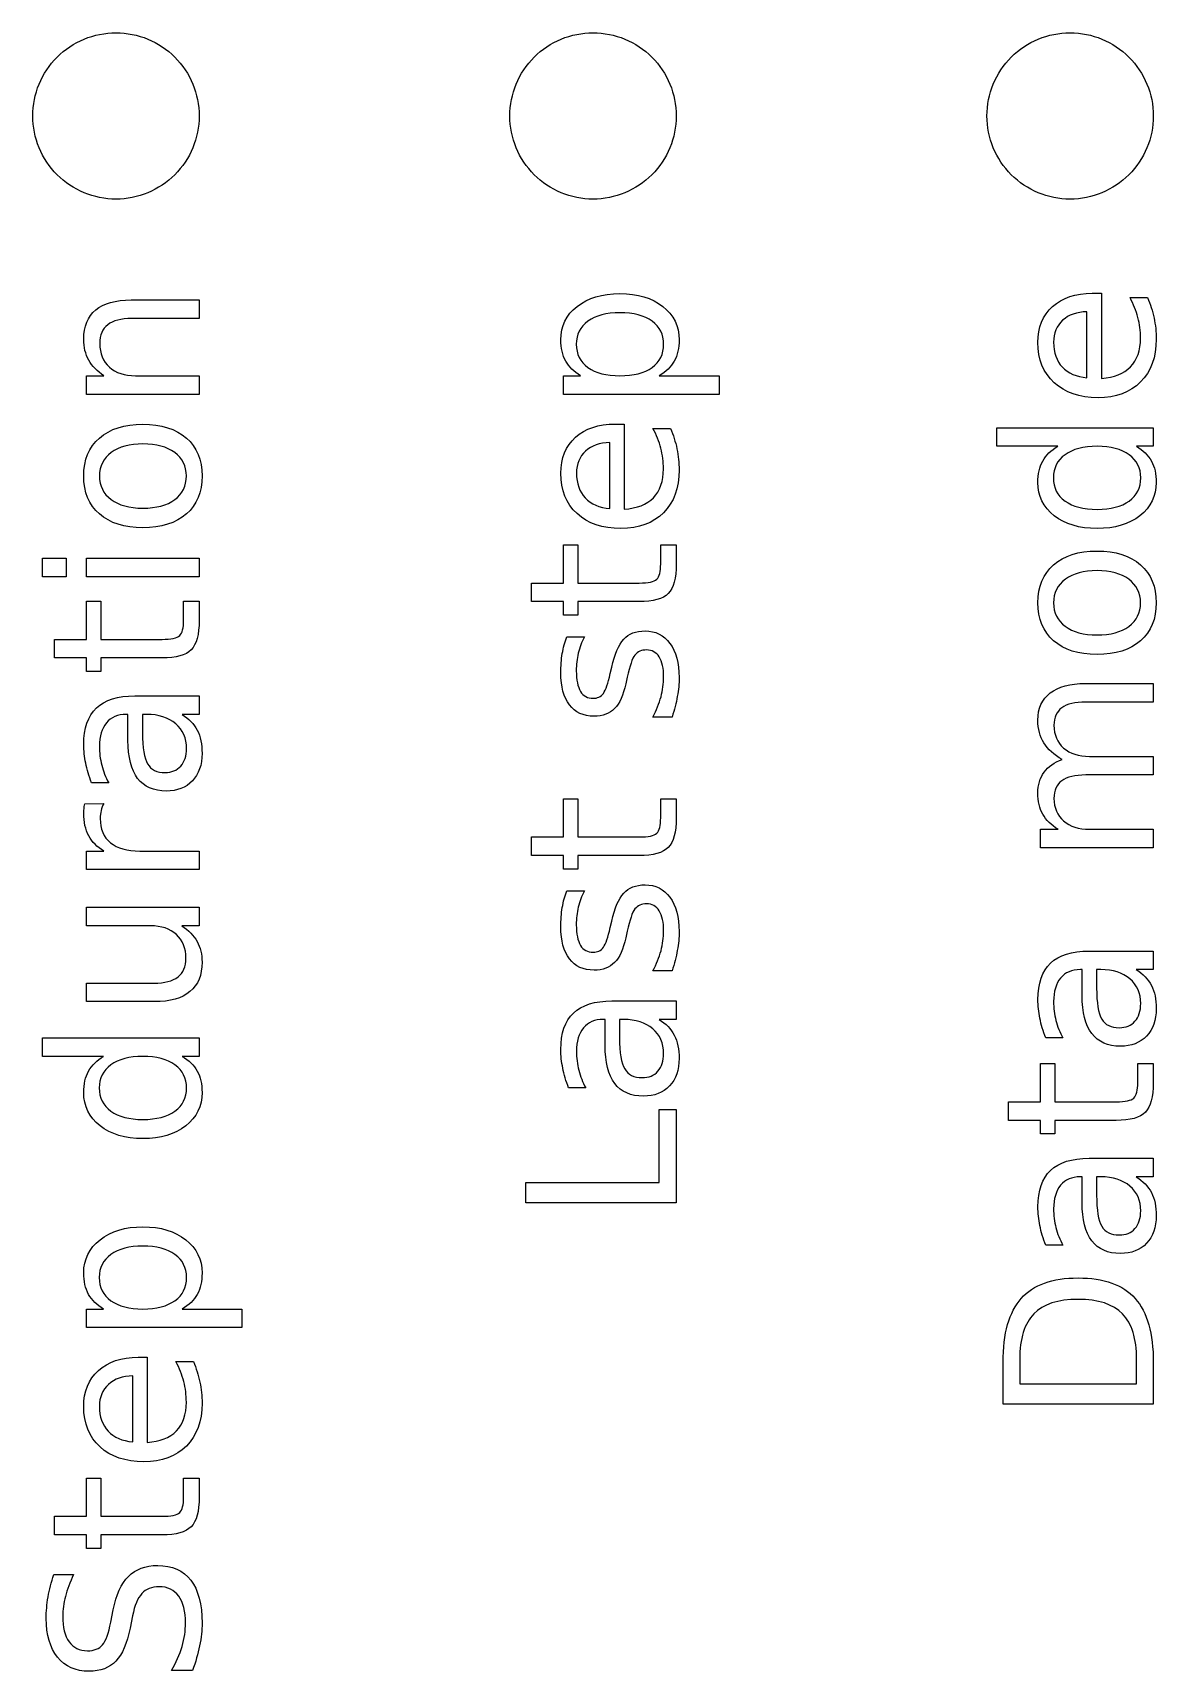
# Model space of a CAD drawing. Extents: x 30 to 245, y 40 to 174.
# Drawn here: x 83.78 to 104.71, y 77.38 to 107.92 of the extents above; entities that cross this region are included whole.
import ezdxf

# ---------------------------------------------------------------- set-up
doc = ezdxf.new("R2010")
doc.units = 0
doc.layers.add('Calque_1', color=7, linetype='CONTINUOUS')

msp = doc.modelspace()

# ---------------------------------------------------------------- linework, layer by layer
at = {"layer": 'Calque_1', "color": 1}
for points in [[(86.880002, 106.36501)], [(95.770001, 106.36501)], [(104.66, 106.36501)]]:
    msp.add_lwpolyline(points, close=True, dxfattribs=at)
at = {"layer": 'Calque_1', "color": 7}
for points in [[(85.612497, 102.935), (86.879997, 102.935), (86.879997, 102.59), (85.623747, 102.59)], [(103.52375, 103.06062), (103.6925, 103.06062), (103.6925, 101.47437)], [(103.52385, 103.06062), (103.52375, 103.06062)], [(104.22693, 102.98), (104.55318, 102.98)], [(103.42438, 101.48562), (103.4225, 102.71562)], [(85.693122, 101.52312), (86.879997, 101.52312), (86.879997, 101.17625), (84.779997, 101.17625), (84.779997, 101.52312), (85.106247, 101.52312)], [(95.454997, 101.52312), (96.568747, 101.52312), (96.568747, 101.17625), (93.669997, 101.17625), (93.669997, 101.52312), (93.988747, 101.52312)], [(94.633747, 100.62312), (94.802497, 100.62312), (94.802497, 99.03687)], [(95.336872, 100.5425), (95.663122, 100.5425)], [(102.87875, 100.20875), (101.7425, 100.20875), (101.7425, 100.55375), (104.66, 100.55375), (104.66, 100.20875), (104.345, 100.20875)], [(94.534372, 99.04812), (94.532497, 100.27812)], [(93.073747, 97.66062), (93.669997, 97.66062), (93.669997, 98.37125), (93.938122, 98.37125), (93.938122, 97.66062), (95.078122, 97.66062)], [(95.481242, 98.01689), (95.481242, 98.37127), (95.769992, 98.37127), (95.769992, 98.01689)], [(95.078117, 97.31377), (93.938117, 97.31377), (93.938117, 97.06064), (93.669992, 97.06064), (93.669992, 97.31377), (93.073742, 97.31377), (93.073747, 97.66062)], [(84.183747, 96.61062), (84.779997, 96.61062), (84.779997, 97.32125), (85.048122, 97.32125), (85.048122, 96.61062), (86.188122, 96.61062)], [(86.591242, 96.96689), (86.591242, 97.32127), (86.879992, 97.32127), (86.879992, 96.96689)], [(86.188117, 96.26377), (85.048117, 96.26377), (85.048117, 96.01064), (84.779992, 96.01064), (84.779992, 96.26377), (84.183742, 96.26377), (84.183747, 96.61062)], [(93.731872, 96.65562), (94.058122, 96.65562)], [(94.541872, 95.97314), (94.568122, 96.09127)], [(94.856872, 95.9038), (94.828752, 95.7838)], [(103.3925, 95.78937), (104.66, 95.78937), (104.66, 95.4425), (103.40375, 95.4425)], [(85.681872, 95.55687), (86.879997, 95.55687), (86.879997, 95.21187), (86.561247, 95.21187)], [(85.554372, 94.72812), (85.554372, 95.21187), (85.520622, 95.21187)], [(85.901242, 95.21187), (85.824362, 95.21187), (85.824372, 94.86875)], [(95.693122, 95.16314), (95.336872, 95.16314)], [(103.47313, 94.43), (104.66, 94.43), (104.66, 94.08312), (103.40375, 94.08312)], [(85.194377, 93.93687), (84.875627, 93.93687)], [(84.748097, 93.5468), (85.102497, 93.54875)], [(93.073747, 92.92812), (93.669997, 92.92812), (93.669997, 93.63875), (93.938122, 93.63875), (93.938122, 92.92812), (95.078122, 92.92812)], [(95.481242, 93.28439), (95.481242, 93.63877), (95.769992, 93.63877), (95.769992, 93.28439)], [(95.078117, 92.58127), (93.938117, 92.58127), (93.938117, 92.32814), (93.669992, 92.32814), (93.669992, 92.58127), (93.073742, 92.58127), (93.073747, 92.92812)], [(103.47313, 93.07062), (104.66, 93.07062), (104.66, 92.72375), (102.56, 92.72375), (102.56, 93.07062), (102.88625, 93.07062)], [(85.773752, 92.66562), (86.880002, 92.66562), (86.880002, 92.31875), (84.780002, 92.31875), (84.780002, 92.66562), (85.106252, 92.66562)], [(93.731872, 91.92312), (94.058122, 91.92312)], [(85.970622, 91.2725), (84.779997, 91.2725), (84.779997, 91.6175), (86.879997, 91.6175), (86.879997, 91.2725), (86.557497, 91.2725)], [(94.541872, 91.24064), (94.568122, 91.35877)], [(94.856872, 91.1713), (94.828752, 91.0513)], [(103.46188, 90.80187), (104.66, 90.80187), (104.66, 90.45687), (104.34125, 90.45687)], [(95.693122, 90.43064), (95.336872, 90.43064)], [(103.33438, 89.97312), (103.33438, 90.45687), (103.30068, 90.45687)], [(103.68123, 90.45687), (103.60433, 90.45687), (103.60438, 90.11375)], [(86.051247, 89.85875), (84.779997, 89.85875), (84.779997, 90.20375), (86.038122, 90.20375)], [(94.571872, 89.87187), (95.769997, 89.87187), (95.769997, 89.52687), (95.451247, 89.52687)], [(94.444372, 89.04312), (94.444372, 89.52687), (94.410622, 89.52687)], [(94.791242, 89.52687), (94.714362, 89.52687), (94.714372, 89.18375)], [(85.098747, 88.83875), (83.962497, 88.83875), (83.962497, 89.18375), (86.879997, 89.18375), (86.879997, 88.83875), (86.564997, 88.83875)], [(102.97441, 89.18187), (102.65566, 89.18187)], [(101.96375, 87.99312), (102.56, 87.99312), (102.56, 88.70375), (102.82813, 88.70375), (102.82813, 87.99312), (103.96813, 87.99312)], [(104.37123, 88.34939), (104.37123, 88.70377), (104.66, 88.70377), (104.66, 88.34939)], [(94.084377, 88.25187), (93.765627, 88.25187)], [(103.96813, 87.64627), (102.82813, 87.64627), (102.82813, 87.39314), (102.56, 87.39314), (102.56, 87.64627), (101.96375, 87.64627), (101.96375, 87.99312)], [(103.46188, 86.93937), (104.66, 86.93937), (104.66, 86.59437), (104.34125, 86.59437)], [(103.33438, 86.11062), (103.33438, 86.59437), (103.30068, 86.59437)], [(103.68123, 86.59437), (103.60433, 86.59437), (103.60438, 86.25125)], [(102.97441, 85.31937), (102.65566, 85.31937)], [(86.564997, 84.13062), (87.678747, 84.13062), (87.678747, 83.78375), (84.779997, 83.78375), (84.779997, 84.13062), (85.098747, 84.13062)], [(85.743747, 83.23062), (85.912497, 83.23062), (85.912497, 81.64437)], [(86.446872, 83.15), (86.773122, 83.15)], [(101.86063, 82.35687), (101.86063, 83.135)], [(104.66, 83.135), (104.66, 82.35687), (101.86063, 82.35687)], [(102.17188, 82.73562), (104.34875, 82.73562), (104.34875, 83.19312)], [(102.17188, 83.19312), (102.17188, 82.73562)], [(85.644372, 81.65562), (85.642497, 82.88562)], [(84.183747, 80.26812), (84.779997, 80.26812), (84.779997, 80.97875), (85.048122, 80.97875), (85.048122, 80.26812), (86.188122, 80.26812)], [(86.591242, 80.62439), (86.591242, 80.97877), (86.879992, 80.97877), (86.879992, 80.62439)], [(86.188117, 79.92127), (85.048117, 79.92127), (85.048117, 79.66814), (84.779992, 79.66814), (84.779992, 79.92127), (84.183742, 79.92127), (84.183747, 80.26812)], [(84.172497, 79.1825), (84.541872, 79.1825)], [(85.231877, 78.29562), (85.278747, 78.52437)], [(85.638752, 78.41375), (85.593752, 78.18312)], [(86.756247, 77.39187), (86.366247, 77.39187)]]:
    msp.add_lwpolyline(points, dxfattribs=at)
for points in [[(85.612497, 102.935)], [(94.721872, 102.69687)], [(95.454992, 101.52312)], [(94.633747, 100.62312)], [(102.87878, 100.20875)], [(84.729372, 99.65562)], [(85.021872, 99.65562)], [(103.61188, 99.03312)], [(83.962497, 97.77687), (83.962497, 98.12187), (84.399372, 98.12187), (84.399372, 97.77687)], [(84.779997, 97.77687), (84.779997, 98.12187), (86.879997, 98.12187), (86.879997, 97.77687)], [(102.50938, 97.29312)], [(102.80188, 97.29312)], [(93.731877, 96.65567)], [(85.681877, 95.55687)], [(102.9631, 94.37187)], [(93.731877, 91.92317)], [(84.729372, 90.72687)], [(103.46191, 90.80187)], [(86.051252, 89.85875)], [(94.571877, 89.87187)], [(85.098752, 88.83875)], [(85.831872, 87.66312)], [(92.970622, 86.10687), (92.970622, 86.48562), (95.451247, 86.48562), (95.451247, 87.84875), (95.769997, 87.84875), (95.769997, 86.10687)], [(103.46191, 86.93937)], [(85.831872, 85.30437)], [(86.564992, 84.13062)], [(85.743747, 83.23062)], [(84.172507, 79.1825)]]:
    msp.add_lwpolyline(points, close=True, dxfattribs=at)
at = {"layer": 'Calque_1', "color": 1}
for points in [[(84.233986, 107.461026), (84.524668, 107.751707), (84.918916, 107.91501), (85.330002, 107.91501)], [(85.330002, 107.91501), (85.741088, 107.91501), (86.135336, 107.751707), (86.426018, 107.461026)], [(93.123985, 107.461026), (93.414667, 107.751707), (93.808915, 107.91501), (94.220001, 107.91501)], [(94.220001, 107.91501), (94.631087, 107.91501), (95.025335, 107.751707), (95.316017, 107.461026)], [(102.013984, 107.461026), (102.304666, 107.751707), (102.698914, 107.91501), (103.11, 107.91501)], [(103.11, 107.91501), (103.521086, 107.91501), (103.915334, 107.751707), (104.206016, 107.461026)], [(83.780002, 106.36501), (83.780002, 106.776096), (83.943305, 107.170344), (84.233986, 107.461026)], [(86.426018, 107.461026), (86.716699, 107.170344), (86.880002, 106.776096), (86.880002, 106.36501)], [(92.670001, 106.36501), (92.670001, 106.776096), (92.833304, 107.170344), (93.123985, 107.461026)], [(95.316017, 107.461026), (95.606698, 107.170344), (95.770001, 106.776096), (95.770001, 106.36501)], [(101.56, 106.36501), (101.56, 106.776096), (101.723303, 107.170344), (102.013984, 107.461026)], [(104.206016, 107.461026), (104.496697, 107.170344), (104.66, 106.776096), (104.66, 106.36501)], [(84.233986, 105.268994), (83.943305, 105.559676), (83.780002, 105.953924), (83.780002, 106.36501)], [(86.880002, 106.36501), (86.880002, 105.953924), (86.716699, 105.559676), (86.426018, 105.268994)], [(93.123985, 105.268994), (92.833304, 105.559676), (92.670001, 105.953924), (92.670001, 106.36501)], [(95.770001, 106.36501), (95.770001, 105.953924), (95.606698, 105.559676), (95.316017, 105.268994)], [(102.013984, 105.268994), (101.723303, 105.559676), (101.56, 105.953924), (101.56, 106.36501)], [(104.66, 106.36501), (104.66, 105.953924), (104.496697, 105.559676), (104.206016, 105.268994)], [(85.330002, 104.81501), (84.918916, 104.81501), (84.524668, 104.978313), (84.233986, 105.268994)], [(86.426018, 105.268994), (86.135336, 104.978313), (85.741088, 104.81501), (85.330002, 104.81501)], [(94.220001, 104.81501), (93.808915, 104.81501), (93.414667, 104.978313), (93.123985, 105.268994)], [(95.316017, 105.268994), (95.025335, 104.978313), (94.631087, 104.81501), (94.220001, 104.81501)], [(103.11, 104.81501), (102.698914, 104.81501), (102.304666, 104.978313), (102.013984, 105.268994)], [(104.206016, 105.268994), (103.915334, 104.978313), (103.521086, 104.81501), (103.11, 104.81501)]]:
    msp.add_open_spline(points, degree=3, dxfattribs=at)
at = {"layer": 'Calque_1', "color": 7}
for points in [[(84.954372, 102.74937), (85.103122, 102.873123), (85.322497, 102.935), (85.612497, 102.935)], [(93.923117, 102.815), (94.125617, 102.975), (94.391867, 103.055), (94.721867, 103.055)], [(94.721867, 103.055), (95.051867, 103.055), (95.318117, 102.975), (95.520617, 102.815)], [(102.78323, 102.81312), (102.964477, 102.97812), (103.21135, 103.06062), (103.52385, 103.06062)], [(104.37318, 102.60875), (104.340713, 102.73375), (104.291963, 102.8575), (104.22693, 102.98)], [(104.55318, 102.98), (104.605647, 102.856247), (104.645647, 102.72937), (104.67318, 102.59937)], [(84.729372, 102.20187), (84.729372, 102.443123), (84.804372, 102.625623), (84.954372, 102.74937)], [(93.619367, 102.19437), (93.619367, 102.44937), (93.720617, 102.656247), (93.923117, 102.815)], [(94.721872, 102.69687), (94.468122, 102.69687), (94.269372, 102.64437), (94.125622, 102.53937)], [(95.319997, 102.53937), (95.174997, 102.64437), (94.975622, 102.69687), (94.721872, 102.69687)], [(95.520617, 102.815), (95.723117, 102.656247), (95.824367, 102.44937), (95.824367, 102.19437)], [(102.50948, 102.14375), (102.50948, 102.42625), (102.60073, 102.649373), (102.78323, 102.81312)], [(103.4225, 102.71562), (103.233753, 102.712953), (103.08313, 102.65983), (102.97063, 102.55625)], [(104.42188, 102.22437), (104.42188, 102.35687), (104.405647, 102.484997), (104.37318, 102.60875)], [(104.67318, 102.59937), (104.700713, 102.46937), (104.71448, 102.337497), (104.71448, 102.20375)], [(85.177497, 102.47375), (85.078747, 102.39625), (85.029372, 102.28), (85.029372, 102.125)], [(85.623747, 102.59), (85.424997, 102.59), (85.276247, 102.55125), (85.177497, 102.47375)], [(94.125622, 102.53937), (93.980622, 102.435623), (93.908122, 102.2925), (93.908122, 102.11)], [(95.535622, 102.11), (95.535622, 102.2925), (95.463747, 102.435623), (95.319997, 102.53937)], [(102.97063, 102.55625), (102.85813, 102.45375), (102.80188, 102.3175), (102.80188, 102.1475)], [(84.823122, 101.81375), (84.760622, 101.92625), (84.729372, 102.055623), (84.729372, 102.20187)], [(85.029372, 102.125), (85.029372, 101.938747), (85.088747, 101.79187), (85.207497, 101.68437)], [(93.711247, 101.79687), (93.649994, 101.908123), (93.619367, 102.040623), (93.619367, 102.19437)], [(93.908122, 102.11), (93.908122, 101.9275), (93.980622, 101.78375), (94.125622, 101.67875)], [(95.319997, 101.67875), (95.463747, 101.78375), (95.535622, 101.9275), (95.535622, 102.11)], [(95.824367, 102.19437), (95.824367, 102.040623), (95.794367, 101.908123), (95.734367, 101.79687)], [(102.81323, 101.39187), (102.61073, 101.578123), (102.50948, 101.82875), (102.50948, 102.14375)], [(102.80188, 102.1475), (102.80188, 101.955), (102.856253, 101.800623), (102.965, 101.68437)], [(104.23625, 101.68812), (104.360003, 101.816873), (104.42188, 101.995623), (104.42188, 102.22437)], [(104.71448, 102.20375), (104.71448, 101.86875), (104.61698, 101.603123), (104.42198, 101.40687)], [(85.106247, 101.52312), (84.979997, 101.60562), (84.885622, 101.702497), (84.823122, 101.81375)], [(85.207497, 101.68437), (85.326247, 101.57687), (85.488122, 101.52312), (85.693122, 101.52312)], [(93.988747, 101.52312), (93.863747, 101.59562), (93.771247, 101.68687), (93.711247, 101.79687)], [(95.734367, 101.79687), (95.67312, 101.68687), (95.579995, 101.59562), (95.454992, 101.52312)], [(102.965, 101.68437), (103.073753, 101.56937), (103.22688, 101.50312), (103.42438, 101.48562)], [(103.6925, 101.47437), (103.93, 101.48937), (104.11125, 101.56062), (104.23625, 101.68812)], [(94.125622, 101.67875), (94.269372, 101.574997), (94.468122, 101.52312), (94.721872, 101.52312)], [(94.721872, 101.52312), (94.975622, 101.52312), (95.174997, 101.574997), (95.319997, 101.67875)], [(103.63073, 101.11437), (103.286977, 101.11437), (103.014477, 101.20687), (102.81323, 101.39187)], [(104.42198, 101.40687), (104.22698, 101.21187), (103.96323, 101.11437), (103.63073, 101.11437)], [(85.021872, 100.3625), (85.216872, 100.533747), (85.486872, 100.61937), (85.831872, 100.61937)], [(85.831872, 100.61937), (86.175622, 100.61937), (86.445622, 100.533747), (86.641872, 100.3625)], [(93.893122, 100.37562), (94.074372, 100.54062), (94.321247, 100.62312), (94.633747, 100.62312)], [(95.483122, 100.17125), (95.450622, 100.29625), (95.401872, 100.42), (95.336872, 100.5425)], [(95.663122, 100.5425), (95.715622, 100.418747), (95.755622, 100.29187), (95.783122, 100.16187)], [(84.729372, 99.65562), (84.729372, 99.95562), (84.826872, 100.191247), (85.021872, 100.3625)], [(85.831872, 100.25375), (85.583122, 100.25375), (85.386247, 100.2), (85.241247, 100.0925)], [(86.424372, 100.0925), (86.279372, 100.2), (86.081872, 100.25375), (85.831872, 100.25375)], [(86.641872, 100.3625), (86.836872, 100.191247), (86.934372, 99.95562), (86.934372, 99.65562)], [(93.619372, 99.70625), (93.619372, 99.98875), (93.710622, 100.211873), (93.893122, 100.37562)], [(94.532497, 100.27812), (94.343747, 100.275453), (94.193122, 100.22233), (94.080622, 100.11875)], [(95.531872, 99.78687), (95.531872, 99.91937), (95.515622, 100.047497), (95.483122, 100.17125)], [(95.783122, 100.16187), (95.810622, 100.03187), (95.824372, 99.899997), (95.824372, 99.76625)], [(102.60128, 99.93312), (102.66128, 100.044373), (102.75378, 100.13625), (102.87878, 100.20875)], [(103.61188, 100.20875), (103.358127, 100.20875), (103.159377, 100.15625), (103.01563, 100.05125)], [(104.21, 100.05125), (104.065, 100.15625), (103.865627, 100.20875), (103.61188, 100.20875)], [(104.345, 100.20875), (104.47, 100.13625), (104.563127, 100.044373), (104.62438, 99.93312)], [(85.241247, 100.0925), (85.094997, 99.985), (85.021872, 99.839373), (85.021872, 99.65562)], [(86.641872, 99.65562), (86.641872, 99.839373), (86.569372, 99.985), (86.424372, 100.0925)], [(94.080622, 100.11875), (93.968122, 100.01625), (93.911872, 99.88), (93.911872, 99.71)], [(102.50938, 99.53562), (102.50938, 99.69062), (102.540013, 99.82312), (102.60128, 99.93312)], [(103.01563, 100.05125), (102.87063, 99.94625), (102.79813, 99.8025), (102.79813, 99.62)], [(104.42563, 99.62), (104.42563, 99.8025), (104.353753, 99.94625), (104.21, 100.05125)], [(104.62438, 99.93312), (104.68438, 99.82312), (104.71438, 99.69062), (104.71438, 99.53562)], [(85.021872, 98.94687), (84.826872, 99.118123), (84.729372, 99.354373), (84.729372, 99.65562)], [(85.021872, 99.65562), (85.021872, 99.47062), (85.094372, 99.32437), (85.239372, 99.21687)], [(86.426247, 99.215), (86.569997, 99.3225), (86.641872, 99.469373), (86.641872, 99.65562)], [(86.934372, 99.65562), (86.934372, 99.354373), (86.836872, 99.118123), (86.641872, 98.94687)], [(93.923122, 98.95437), (93.720622, 99.140623), (93.619372, 99.39125), (93.619372, 99.70625)], [(93.911872, 99.71), (93.911872, 99.5175), (93.966247, 99.363123), (94.074997, 99.24687)], [(95.346247, 99.25062), (95.469997, 99.379373), (95.531872, 99.558123), (95.531872, 99.78687)], [(95.824372, 99.76625), (95.824372, 99.43125), (95.726872, 99.165623), (95.531872, 98.96937)], [(102.79813, 99.62), (102.79813, 99.4375), (102.87063, 99.29375), (103.01563, 99.18875)], [(104.21, 99.18875), (104.353753, 99.29375), (104.42563, 99.4375), (104.42563, 99.62)], [(94.074997, 99.24687), (94.183747, 99.13187), (94.336872, 99.06562), (94.534372, 99.04812)], [(94.802497, 99.03687), (95.039997, 99.05187), (95.221247, 99.12312), (95.346247, 99.25062)], [(102.81313, 98.915), (102.61063, 99.075), (102.50938, 99.281873), (102.50938, 99.53562)], [(104.71438, 99.53562), (104.71438, 99.281873), (104.61313, 99.075), (104.41063, 98.915)], [(85.831872, 98.69187), (85.486872, 98.69187), (85.216872, 98.77687), (85.021872, 98.94687)], [(85.239372, 99.21687), (85.383122, 99.10937), (85.580622, 99.05562), (85.831872, 99.05562)], [(85.831872, 99.05562), (86.083122, 99.05562), (86.281247, 99.108747), (86.426247, 99.215)], [(86.641872, 98.94687), (86.445622, 98.77687), (86.175622, 98.69187), (85.831872, 98.69187)], [(94.740622, 98.67687), (94.396872, 98.67687), (94.124372, 98.76937), (93.923122, 98.95437)], [(95.531872, 98.96937), (95.336872, 98.77437), (95.073122, 98.67687), (94.740622, 98.67687)], [(103.01563, 99.18875), (103.159377, 99.084997), (103.358127, 99.03312), (103.61188, 99.03312)], [(103.61188, 99.03312), (103.865627, 99.03312), (104.065, 99.084997), (104.21, 99.18875)], [(103.61188, 98.67687), (103.28188, 98.67687), (103.01563, 98.756247), (102.81313, 98.915)], [(104.41063, 98.915), (104.20813, 98.756247), (103.94188, 98.67687), (103.61188, 98.67687)], [(95.408122, 97.73002), (95.456869, 97.777553), (95.481242, 97.873177), (95.481242, 98.01689)], [(95.769992, 98.01689), (95.769992, 97.750643), (95.720617, 97.566893), (95.621867, 97.46564)], [(102.80188, 98), (102.99688, 98.171247), (103.26688, 98.25687), (103.61188, 98.25687)], [(103.61188, 98.25687), (103.955627, 98.25687), (104.225627, 98.171247), (104.42188, 98)], [(95.078122, 97.66062), (95.249372, 97.66062), (95.359372, 97.683753), (95.408122, 97.73002)], [(102.50938, 97.29312), (102.50938, 97.59312), (102.60688, 97.828747), (102.80188, 98)], [(103.02125, 97.73), (102.875003, 97.6225), (102.80188, 97.476873), (102.80188, 97.29312)], [(103.61188, 97.89125), (103.363127, 97.89125), (103.16625, 97.8375), (103.02125, 97.73)], [(104.20438, 97.73), (104.05938, 97.8375), (103.86188, 97.89125), (103.61188, 97.89125)], [(104.42188, 97.29312), (104.42188, 97.476873), (104.34938, 97.6225), (104.20438, 97.73)], [(104.42188, 98), (104.61688, 97.828747), (104.71438, 97.59312), (104.71438, 97.29312)], [(95.621867, 97.46564), (95.521867, 97.364393), (95.340617, 97.31377), (95.078117, 97.31377)], [(102.80188, 96.58437), (102.60688, 96.755623), (102.50938, 96.991873), (102.50938, 97.29312)], [(102.80188, 97.29312), (102.80188, 97.10812), (102.87438, 96.96187), (103.01938, 96.85437)], [(104.20625, 96.8525), (104.350003, 96.96), (104.42188, 97.106873), (104.42188, 97.29312)], [(104.71438, 97.29312), (104.71438, 96.991873), (104.61688, 96.755623), (104.42188, 96.58437)], [(86.518122, 96.68002), (86.566869, 96.727487), (86.591242, 96.82311), (86.591242, 96.96689)], [(86.879992, 96.96689), (86.879992, 96.700643), (86.830617, 96.516893), (86.731867, 96.41564)], [(103.01938, 96.85437), (103.163127, 96.74687), (103.360627, 96.69312), (103.61188, 96.69312)], [(103.61188, 96.69312), (103.863127, 96.69312), (104.06125, 96.746247), (104.20625, 96.8525)], [(86.188122, 96.61062), (86.359372, 96.61062), (86.469372, 96.633753), (86.518122, 96.68002)], [(93.647507, 96.34442), (93.66626, 96.45692), (93.694384, 96.56067), (93.731877, 96.65567)], [(94.058122, 96.65562), (94.008122, 96.55812), (93.970622, 96.45687), (93.945622, 96.35187)], [(94.568122, 96.09127), (94.620622, 96.33627), (94.694997, 96.51002), (94.791247, 96.61252)], [(94.791247, 96.61252), (94.886247, 96.716267), (95.019372, 96.76814), (95.190622, 96.76814)], [(95.190622, 96.76814), (95.385622, 96.76814), (95.539997, 96.69064), (95.653747, 96.53564)], [(95.653747, 96.53564), (95.767497, 96.381893), (95.824372, 96.17002), (95.824372, 95.90002)], [(103.61188, 96.32937), (103.26688, 96.32937), (102.99688, 96.41437), (102.80188, 96.58437)], [(104.42188, 96.58437), (104.225627, 96.41437), (103.955627, 96.32937), (103.61188, 96.32937)], [(86.731867, 96.41564), (86.631867, 96.314393), (86.450617, 96.26377), (86.188117, 96.26377)], [(93.619377, 95.98442), (93.619377, 96.11192), (93.628754, 96.23192), (93.647507, 96.34442)], [(93.945622, 96.35187), (93.920622, 96.24687), (93.908122, 96.13812), (93.908122, 96.02562)], [(95.001247, 96.31817), (94.951247, 96.255703), (94.903122, 96.11758), (94.856872, 95.9038)], [(95.216872, 96.41377), (95.123122, 96.41377), (95.051247, 96.381903), (95.001247, 96.31817)], [(95.453122, 96.28252), (95.396875, 96.37002), (95.318125, 96.41377), (95.216872, 96.41377)], [(95.535622, 95.90752), (95.535622, 96.07002), (95.508122, 96.19502), (95.453122, 96.28252)], [(93.780627, 95.38817), (93.673127, 95.52817), (93.619377, 95.72692), (93.619377, 95.98442)], [(93.908122, 96.02562), (93.908122, 95.854373), (93.934372, 95.725623), (93.986872, 95.63937)], [(94.412497, 95.60377), (94.457497, 95.665037), (94.500622, 95.78816), (94.541872, 95.97314)], [(95.486872, 95.54002), (95.519372, 95.663767), (95.535622, 95.786267), (95.535622, 95.90752)], [(95.824372, 95.90002), (95.824372, 95.78752), (95.813122, 95.67002), (95.790622, 95.54752)], [(93.986872, 95.63937), (94.039372, 95.55437), (94.118122, 95.51187), (94.223122, 95.51187)], [(94.223122, 95.51187), (94.303122, 95.51187), (94.366247, 95.542503), (94.412497, 95.60377)], [(94.828752, 95.7838), (94.783752, 95.570047), (94.715002, 95.41567), (94.622502, 95.32067)], [(102.50938, 95.105), (102.50938, 95.323747), (102.586253, 95.492497), (102.74, 95.61125)], [(102.74, 95.61125), (102.8925, 95.729997), (103.11, 95.78937), (103.3925, 95.78937)], [(84.729377, 94.65125), (84.729377, 94.954997), (84.808127, 95.18187), (84.965627, 95.33187)], [(84.965627, 95.33187), (85.123127, 95.48187), (85.361877, 95.55687), (85.681877, 95.55687)], [(94.238127, 95.17817), (94.040627, 95.17817), (93.888127, 95.24817), (93.780627, 95.38817)], [(94.622502, 95.32067), (94.528752, 95.22567), (94.400627, 95.17817), (94.238127, 95.17817)], [(95.336872, 95.16314), (95.403119, 95.29064), (95.453119, 95.416267), (95.486872, 95.54002)], [(95.790622, 95.54752), (95.769375, 95.426267), (95.736875, 95.29814), (95.693122, 95.16314)], [(102.95563, 95.33562), (102.85813, 95.264373), (102.80938, 95.155623), (102.80938, 95.00937)], [(103.40375, 95.4425), (103.202503, 95.4425), (103.05313, 95.406873), (102.95563, 95.33562)], [(85.153122, 95.05437), (85.065622, 94.950623), (85.021872, 94.804373), (85.021872, 94.61562)], [(85.520622, 95.21187), (85.361872, 95.21187), (85.239372, 95.15937), (85.153122, 95.05437)], [(86.443117, 95.0375), (86.306867, 95.153747), (86.126242, 95.21187), (85.901242, 95.21187)], [(86.645617, 94.57812), (86.645617, 94.769373), (86.578117, 94.9225), (86.443117, 95.0375)], [(86.561247, 95.21187), (86.688747, 95.133123), (86.783122, 95.035), (86.844372, 94.9175)], [(102.62, 94.68125), (102.546253, 94.80125), (102.50938, 94.9425), (102.50938, 95.105)], [(102.80938, 95.00937), (102.80938, 94.830623), (102.868753, 94.689373), (102.9875, 94.58562)], [(85.734372, 94.01937), (85.614372, 94.178123), (85.554372, 94.414373), (85.554372, 94.72812)], [(85.824372, 94.86875), (85.824372, 94.589997), (85.856245, 94.39687), (85.919992, 94.28937)], [(86.844372, 94.9175), (86.904372, 94.8), (86.934372, 94.65625), (86.934372, 94.48625)], [(102.96313, 94.37187), (102.80813, 94.458123), (102.693753, 94.56125), (102.62, 94.68125)], [(84.766877, 94.30437), (84.741877, 94.423123), (84.729377, 94.53875), (84.729377, 94.65125)], [(85.021872, 94.61562), (85.021872, 94.49562), (85.036249, 94.378747), (85.065002, 94.265)], [(86.538742, 94.24812), (86.609992, 94.329373), (86.645617, 94.439373), (86.645617, 94.57812)], [(86.934372, 94.48625), (86.934372, 94.27125), (86.874372, 94.1), (86.754372, 93.9725)], [(102.6256, 94.13375), (102.7031, 94.24125), (102.8156, 94.320623), (102.9631, 94.37187)], [(102.9875, 94.58562), (103.106253, 94.481873), (103.26813, 94.43), (103.47313, 94.43)], [(84.875627, 93.93687), (84.826874, 94.063123), (84.790624, 94.185623), (84.766877, 94.30437)], [(85.065002, 94.265), (85.093749, 94.151247), (85.136874, 94.04187), (85.194377, 93.93687)], [(85.919992, 94.28937), (85.983739, 94.18187), (86.092489, 94.12812), (86.246242, 94.12812)], [(86.246242, 94.12812), (86.368742, 94.12812), (86.466242, 94.16812), (86.538742, 94.24812)], [(102.50935, 93.74562), (102.50935, 93.89812), (102.5481, 94.027497), (102.6256, 94.13375)], [(103.40375, 94.08312), (103.20125, 94.08312), (103.051877, 94.047497), (102.95563, 93.97625)], [(86.268747, 93.78312), (86.032497, 93.78312), (85.854372, 93.86187), (85.734372, 94.01937)], [(86.754372, 93.9725), (86.633122, 93.846247), (86.471247, 93.78312), (86.268747, 93.78312)], [(102.60125, 93.35375), (102.539983, 93.46375), (102.50935, 93.594373), (102.50935, 93.74562)], [(102.95563, 93.97625), (102.85813, 93.904997), (102.80938, 93.794997), (102.80938, 93.64625)], [(84.729377, 93.3725), (84.729377, 93.396233), (84.731244, 93.422467), (84.734977, 93.4512)], [(84.734977, 93.4512), (84.737444, 93.479933), (84.741817, 93.5118), (84.748097, 93.5468)], [(85.102497, 93.54875), (85.079997, 93.510017), (85.063747, 93.467517), (85.053747, 93.42125)], [(102.80938, 93.64625), (102.80938, 93.469997), (102.86938, 93.329997), (102.98938, 93.22625)], [(84.823127, 92.94875), (84.760627, 93.064997), (84.729377, 93.206247), (84.729377, 93.3725)], [(85.053747, 93.42125), (85.0425, 93.37625), (85.036877, 93.32625), (85.036877, 93.27125)], [(85.036877, 93.27125), (85.036877, 93.07625), (85.100627, 92.92625), (85.228127, 92.82125)], [(95.408122, 92.99752), (95.456869, 93.044987), (95.481242, 93.14061), (95.481242, 93.28439)], [(95.769992, 93.28439), (95.769992, 93.018143), (95.720617, 92.834393), (95.621867, 92.73314)], [(102.88625, 93.07062), (102.757503, 93.149373), (102.662503, 93.24375), (102.60125, 93.35375)], [(102.98938, 93.22625), (103.108127, 93.122497), (103.269377, 93.07062), (103.47313, 93.07062)], [(85.106252, 92.66562), (84.978752, 92.73812), (84.884377, 92.832497), (84.823127, 92.94875)], [(95.078122, 92.92812), (95.249372, 92.92812), (95.359372, 92.951253), (95.408122, 92.99752)], [(85.228127, 92.82125), (85.354377, 92.717497), (85.536252, 92.66562), (85.773752, 92.66562)], [(95.621867, 92.73314), (95.521867, 92.631893), (95.340617, 92.58127), (95.078117, 92.58127)], [(93.647507, 91.61192), (93.66626, 91.72442), (93.694384, 91.82817), (93.731877, 91.92317)], [(94.058122, 91.92312), (94.008122, 91.82562), (93.970622, 91.72437), (93.945622, 91.61937)], [(94.791247, 91.88002), (94.886247, 91.983767), (95.019372, 92.03564), (95.190622, 92.03564)], [(95.190622, 92.03564), (95.385622, 92.03564), (95.539997, 91.95814), (95.653747, 91.80314)], [(93.619377, 91.25192), (93.619377, 91.37942), (93.628754, 91.49942), (93.647507, 91.61192)], [(93.945622, 91.61937), (93.920622, 91.51437), (93.908122, 91.40562), (93.908122, 91.29312)], [(94.568122, 91.35877), (94.620622, 91.60377), (94.694997, 91.77752), (94.791247, 91.88002)], [(95.216872, 91.68127), (95.123122, 91.68127), (95.051247, 91.649403), (95.001247, 91.58567)], [(95.453122, 91.55002), (95.396875, 91.63752), (95.318125, 91.68127), (95.216872, 91.68127)], [(95.653747, 91.80314), (95.767497, 91.649393), (95.824372, 91.43752), (95.824372, 91.16752)], [(95.001247, 91.58567), (94.951247, 91.523203), (94.903122, 91.38508), (94.856872, 91.1713)], [(95.535622, 91.17502), (95.535622, 91.33752), (95.508122, 91.46252), (95.453122, 91.55002)], [(86.456247, 91.10937), (86.337497, 91.218123), (86.175622, 91.2725), (85.970622, 91.2725)], [(86.634372, 90.66875), (86.634372, 90.854997), (86.574997, 91.00187), (86.456247, 91.10937)], [(86.557497, 91.2725), (86.684997, 91.188747), (86.779997, 91.091247), (86.842497, 90.98)], [(93.780627, 90.65567), (93.673127, 90.79567), (93.619377, 90.99442), (93.619377, 91.25192)], [(93.908122, 91.29312), (93.908122, 91.121873), (93.934372, 90.993123), (93.986872, 90.90687)], [(94.412497, 90.87127), (94.457497, 90.932537), (94.500622, 91.05566), (94.541872, 91.24064)], [(94.828752, 91.0513), (94.783752, 90.837547), (94.715002, 90.68317), (94.622502, 90.58817)], [(95.486872, 90.80752), (95.519372, 90.931267), (95.535622, 91.053767), (95.535622, 91.17502)], [(95.824372, 91.16752), (95.824372, 91.05502), (95.813122, 90.93752), (95.790622, 90.81502)], [(86.842497, 90.98), (86.90375, 90.87), (86.934377, 90.741873), (86.934377, 90.59562)], [(93.986872, 90.90687), (94.039372, 90.82187), (94.118122, 90.77937), (94.223122, 90.77937)], [(94.223122, 90.77937), (94.303122, 90.77937), (94.366247, 90.810003), (94.412497, 90.87127)], [(95.336872, 90.43064), (95.403119, 90.55814), (95.453119, 90.683767), (95.486872, 90.80752)], [(95.790622, 90.81502), (95.769375, 90.693767), (95.736875, 90.56564), (95.693122, 90.43064)], [(102.74566, 90.57687), (102.90316, 90.72687), (103.14191, 90.80187), (103.46191, 90.80187)], [(86.486247, 90.32), (86.584997, 90.3975), (86.634372, 90.51375), (86.634372, 90.66875)], [(86.934377, 90.59562), (86.934377, 90.354373), (86.859377, 90.17125), (86.709377, 90.04625)], [(94.238127, 90.44567), (94.040627, 90.44567), (93.888127, 90.51567), (93.780627, 90.65567)], [(94.622502, 90.58817), (94.528752, 90.49317), (94.400627, 90.44567), (94.238127, 90.44567)], [(102.50941, 89.89625), (102.50941, 90.199997), (102.58816, 90.42687), (102.74566, 90.57687)], [(103.30068, 90.45687), (103.141927, 90.45687), (103.019427, 90.40437), (102.93318, 90.29937)], [(104.22311, 90.2825), (104.086857, 90.398747), (103.90623, 90.45687), (103.68123, 90.45687)], [(104.34125, 90.45687), (104.46875, 90.378123), (104.563127, 90.28), (104.62438, 90.1625)], [(86.038122, 90.20375), (86.236872, 90.20375), (86.386247, 90.2425), (86.486247, 90.32)], [(102.93318, 90.29937), (102.84568, 90.195623), (102.80193, 90.049373), (102.80193, 89.86062)], [(103.60438, 90.11375), (103.60438, 89.834997), (103.636247, 89.64187), (103.69998, 89.53437)], [(104.42561, 89.82312), (104.42561, 90.014373), (104.35811, 90.1675), (104.22311, 90.2825)], [(104.62438, 90.1625), (104.68438, 90.045), (104.71438, 89.90125), (104.71438, 89.73125)], [(86.709377, 90.04625), (86.559377, 89.92125), (86.340002, 89.85875), (86.051252, 89.85875)], [(93.855627, 89.64687), (94.013127, 89.79687), (94.251877, 89.87187), (94.571877, 89.87187)], [(102.54691, 89.54937), (102.52191, 89.668123), (102.50941, 89.78375), (102.50941, 89.89625)], [(102.80193, 89.86062), (102.80193, 89.74062), (102.816297, 89.623747), (102.84503, 89.51)], [(103.51438, 89.26437), (103.39438, 89.423123), (103.33438, 89.659373), (103.33438, 89.97312)], [(104.31873, 89.49312), (104.389983, 89.574373), (104.42561, 89.684373), (104.42561, 89.82312)], [(93.619377, 88.96625), (93.619377, 89.269997), (93.698127, 89.49687), (93.855627, 89.64687)], [(94.410622, 89.52687), (94.251872, 89.52687), (94.129372, 89.47437), (94.043122, 89.36937)], [(95.333117, 89.3525), (95.196867, 89.468747), (95.016242, 89.52687), (94.791242, 89.52687)], [(95.451247, 89.52687), (95.578747, 89.448123), (95.673122, 89.35), (95.734372, 89.2325)], [(102.65566, 89.18187), (102.606927, 89.308123), (102.570677, 89.430623), (102.54691, 89.54937)], [(102.84503, 89.51), (102.873763, 89.396247), (102.91689, 89.28687), (102.97441, 89.18187)], [(103.69998, 89.53437), (103.763713, 89.42687), (103.872463, 89.37312), (104.02623, 89.37312)], [(104.02623, 89.37312), (104.14873, 89.37312), (104.24623, 89.41312), (104.31873, 89.49312)], [(104.71438, 89.73125), (104.71438, 89.51625), (104.65438, 89.345), (104.53438, 89.2175)], [(94.043122, 89.36937), (93.955622, 89.265623), (93.911872, 89.119373), (93.911872, 88.93062)], [(94.714372, 89.18375), (94.714372, 88.904997), (94.746245, 88.71187), (94.809992, 88.60437)], [(95.535617, 88.89312), (95.535617, 89.084373), (95.468117, 89.2375), (95.333117, 89.3525)], [(95.734372, 89.2325), (95.794372, 89.115), (95.824372, 88.97125), (95.824372, 88.80125)], [(104.04875, 89.02812), (103.812503, 89.02812), (103.63438, 89.10687), (103.51438, 89.26437)], [(104.53438, 89.2175), (104.413127, 89.091247), (104.25125, 89.02812), (104.04875, 89.02812)], [(93.656877, 88.61937), (93.631877, 88.738123), (93.619377, 88.85375), (93.619377, 88.96625)], [(93.911872, 88.93062), (93.911872, 88.81062), (93.926249, 88.693747), (93.955002, 88.58)], [(94.624372, 88.33437), (94.504372, 88.493123), (94.444372, 88.729373), (94.444372, 89.04312)], [(95.428742, 88.56312), (95.499992, 88.644373), (95.535617, 88.754373), (95.535617, 88.89312)], [(84.729372, 88.16562), (84.729372, 88.32062), (84.759999, 88.45312), (84.821252, 88.56312)], [(84.821252, 88.56312), (84.881252, 88.674373), (84.973752, 88.76625), (85.098752, 88.83875)], [(85.235622, 88.68125), (85.090622, 88.57625), (85.018122, 88.4325), (85.018122, 88.25)], [(85.831872, 88.83875), (85.578122, 88.83875), (85.379372, 88.78625), (85.235622, 88.68125)], [(86.429997, 88.68125), (86.284997, 88.78625), (86.085622, 88.83875), (85.831872, 88.83875)], [(86.645622, 88.25), (86.645622, 88.4325), (86.573747, 88.57625), (86.429997, 88.68125)], [(86.564997, 88.83875), (86.689997, 88.76625), (86.783122, 88.674373), (86.844372, 88.56312)], [(86.844372, 88.56312), (86.904372, 88.45312), (86.934372, 88.32062), (86.934372, 88.16562)], [(93.765627, 88.25187), (93.71688, 88.378123), (93.68063, 88.500623), (93.656877, 88.61937)], [(93.955002, 88.58), (93.983749, 88.466247), (94.026874, 88.35687), (94.084377, 88.25187)], [(94.809992, 88.60437), (94.873739, 88.49687), (94.982489, 88.44312), (95.136242, 88.44312)], [(95.136242, 88.44312), (95.258742, 88.44312), (95.356242, 88.48312), (95.428742, 88.56312)], [(95.824372, 88.80125), (95.824372, 88.58625), (95.764372, 88.415), (95.644372, 88.2875)], [(85.018122, 88.25), (85.018122, 88.0675), (85.090622, 87.92375), (85.235622, 87.81875)], [(86.429997, 87.81875), (86.573747, 87.92375), (86.645622, 88.0675), (86.645622, 88.25)], [(95.158747, 88.09812), (94.922497, 88.09812), (94.744372, 88.17687), (94.624372, 88.33437)], [(95.644372, 88.2875), (95.523122, 88.161247), (95.361247, 88.09812), (95.158747, 88.09812)], [(104.29813, 88.06252), (104.346863, 88.109987), (104.37123, 88.20561), (104.37123, 88.34939)], [(104.66, 88.34939), (104.66, 88.083143), (104.610627, 87.899393), (104.51188, 87.79814)], [(85.033122, 87.545), (84.830622, 87.705), (84.729372, 87.911873), (84.729372, 88.16562)], [(86.934372, 88.16562), (86.934372, 87.911873), (86.833122, 87.705), (86.630622, 87.545)], [(103.96813, 87.99312), (104.139377, 87.99312), (104.249377, 88.016253), (104.29813, 88.06252)], [(85.235622, 87.81875), (85.379372, 87.714997), (85.578122, 87.66312), (85.831872, 87.66312)], [(85.831872, 87.66312), (86.085622, 87.66312), (86.284997, 87.714997), (86.429997, 87.81875)], [(104.51188, 87.79814), (104.41188, 87.696893), (104.23063, 87.64627), (103.96813, 87.64627)], [(85.831872, 87.30687), (85.501872, 87.30687), (85.235622, 87.386247), (85.033122, 87.545)], [(86.630622, 87.545), (86.428122, 87.386247), (86.161872, 87.30687), (85.831872, 87.30687)], [(102.74566, 86.71437), (102.90316, 86.86437), (103.14191, 86.93937), (103.46191, 86.93937)], [(102.50941, 86.03375), (102.50941, 86.337497), (102.58816, 86.56437), (102.74566, 86.71437)], [(102.93318, 86.43687), (102.84568, 86.333123), (102.80193, 86.186873), (102.80193, 85.99812)], [(103.30068, 86.59437), (103.141927, 86.59437), (103.019427, 86.54187), (102.93318, 86.43687)], [(104.22311, 86.42), (104.086857, 86.536247), (103.90623, 86.59437), (103.68123, 86.59437)], [(104.42561, 85.96062), (104.42561, 86.151873), (104.35811, 86.305), (104.22311, 86.42)], [(104.34125, 86.59437), (104.46875, 86.515623), (104.563127, 86.4175), (104.62438, 86.3)], [(103.51438, 85.40187), (103.39438, 85.560623), (103.33438, 85.796873), (103.33438, 86.11062)], [(103.60438, 86.25125), (103.60438, 85.972497), (103.636247, 85.77937), (103.69998, 85.67187)], [(104.62438, 86.3), (104.68438, 86.1825), (104.71438, 86.03875), (104.71438, 85.86875)], [(102.54691, 85.68687), (102.52191, 85.805623), (102.50941, 85.92125), (102.50941, 86.03375)], [(102.80193, 85.99812), (102.80193, 85.87812), (102.816297, 85.761247), (102.84503, 85.6475)], [(104.31873, 85.63062), (104.389983, 85.711873), (104.42561, 85.821873), (104.42561, 85.96062)], [(104.71438, 85.86875), (104.71438, 85.65375), (104.65438, 85.4825), (104.53438, 85.355)], [(85.033117, 85.4225), (85.235617, 85.5825), (85.501867, 85.6625), (85.831867, 85.6625)], [(85.831867, 85.6625), (86.161867, 85.6625), (86.428117, 85.5825), (86.630617, 85.4225)], [(102.65566, 85.31937), (102.606927, 85.445623), (102.570677, 85.568123), (102.54691, 85.68687)], [(102.84503, 85.6475), (102.873763, 85.533747), (102.91689, 85.42437), (102.97441, 85.31937)], [(103.69998, 85.67187), (103.763713, 85.56437), (103.872463, 85.51062), (104.02623, 85.51062)], [(104.02623, 85.51062), (104.14873, 85.51062), (104.24623, 85.55062), (104.31873, 85.63062)], [(84.729367, 84.80187), (84.729367, 85.05687), (84.830617, 85.263747), (85.033117, 85.4225)], [(85.831872, 85.30437), (85.578122, 85.30437), (85.379372, 85.25187), (85.235622, 85.14687)], [(86.429997, 85.14687), (86.284997, 85.25187), (86.085622, 85.30437), (85.831872, 85.30437)], [(86.630617, 85.4225), (86.833117, 85.263747), (86.934367, 85.05687), (86.934367, 84.80187)], [(104.04875, 85.16562), (103.812503, 85.16562), (103.63438, 85.24437), (103.51438, 85.40187)], [(104.53438, 85.355), (104.413127, 85.228747), (104.25125, 85.16562), (104.04875, 85.16562)], [(85.235622, 85.14687), (85.090622, 85.043123), (85.018122, 84.9), (85.018122, 84.7175)], [(86.645622, 84.7175), (86.645622, 84.9), (86.573747, 85.043123), (86.429997, 85.14687)], [(84.821247, 84.40437), (84.759994, 84.515623), (84.729367, 84.648123), (84.729367, 84.80187)], [(85.018122, 84.7175), (85.018122, 84.535), (85.090622, 84.39125), (85.235622, 84.28625)], [(86.429997, 84.28625), (86.573747, 84.39125), (86.645622, 84.535), (86.645622, 84.7175)], [(86.934367, 84.80187), (86.934367, 84.648123), (86.904367, 84.515623), (86.844367, 84.40437)], [(102.2, 84.32937), (102.425, 84.583123), (102.7775, 84.71), (103.2575, 84.71)], [(103.2575, 84.71), (103.74, 84.71), (104.094377, 84.5825), (104.32063, 84.3275)], [(85.098747, 84.13062), (84.973747, 84.20312), (84.881247, 84.29437), (84.821247, 84.40437)], [(85.235622, 84.28625), (85.379372, 84.182497), (85.578122, 84.13062), (85.831872, 84.13062)], [(85.831872, 84.13062), (86.085622, 84.13062), (86.284997, 84.182497), (86.429997, 84.28625)], [(86.844367, 84.40437), (86.783114, 84.29437), (86.689989, 84.20312), (86.564992, 84.13062)], [(101.86063, 83.135), (101.86063, 83.6775), (101.973753, 84.075623), (102.2, 84.32937)], [(103.2575, 84.31062), (102.8825, 84.31062), (102.608127, 84.22062), (102.43438, 84.04062)], [(104.08625, 84.04062), (103.91125, 84.22062), (103.635, 84.31062), (103.2575, 84.31062)], [(104.32063, 84.3275), (104.546877, 84.0725), (104.66, 83.675), (104.66, 83.135)], [(102.43438, 84.04062), (102.25938, 83.861873), (102.17188, 83.579373), (102.17188, 83.19312)], [(104.34875, 83.19312), (104.34875, 83.579373), (104.26125, 83.861873), (104.08625, 84.04062)], [(85.003122, 82.98312), (85.184372, 83.14812), (85.431247, 83.23062), (85.743747, 83.23062)], [(86.593122, 82.77875), (86.560622, 82.90375), (86.511872, 83.0275), (86.446872, 83.15)], [(86.773122, 83.15), (86.825622, 83.026247), (86.865622, 82.89937), (86.893122, 82.76937)], [(84.729372, 82.31375), (84.729372, 82.59625), (84.820622, 82.819373), (85.003122, 82.98312)], [(85.642497, 82.88562), (85.453747, 82.882953), (85.303122, 82.82983), (85.190622, 82.72625)], [(86.641872, 82.39437), (86.641872, 82.52687), (86.625622, 82.654997), (86.593122, 82.77875)], [(86.893122, 82.76937), (86.920622, 82.63937), (86.934372, 82.507497), (86.934372, 82.37375)], [(85.190622, 82.72625), (85.078122, 82.62375), (85.021872, 82.4875), (85.021872, 82.3175)], [(85.033122, 81.56187), (84.830622, 81.748123), (84.729372, 81.99875), (84.729372, 82.31375)], [(85.021872, 82.3175), (85.021872, 82.125), (85.076247, 81.970623), (85.184997, 81.85437)], [(86.456247, 81.85812), (86.579997, 81.986873), (86.641872, 82.165623), (86.641872, 82.39437)], [(86.934372, 82.37375), (86.934372, 82.03875), (86.836872, 81.773123), (86.641872, 81.57687)], [(85.184997, 81.85437), (85.293747, 81.73937), (85.446872, 81.67312), (85.644372, 81.65562)], [(85.912497, 81.64437), (86.149997, 81.65937), (86.331247, 81.73062), (86.456247, 81.85812)], [(85.850622, 81.28437), (85.506872, 81.28437), (85.234372, 81.37687), (85.033122, 81.56187)], [(86.641872, 81.57687), (86.446872, 81.38187), (86.183122, 81.28437), (85.850622, 81.28437)], [(86.518122, 80.33752), (86.566869, 80.384987), (86.591242, 80.48061), (86.591242, 80.62439)], [(86.879992, 80.62439), (86.879992, 80.358143), (86.830617, 80.174393), (86.731867, 80.07314)], [(86.188122, 80.26812), (86.359372, 80.26812), (86.469372, 80.291253), (86.518122, 80.33752)], [(86.731867, 80.07314), (86.631867, 79.971893), (86.450617, 79.92127), (86.188117, 79.92127)], [(84.065632, 78.76437), (84.089379, 78.900623), (84.125004, 79.04), (84.172507, 79.1825)], [(84.541872, 79.1825), (84.473122, 79.038747), (84.421872, 78.90312), (84.388122, 78.77562)], [(85.278747, 78.52437), (85.332494, 78.80687), (85.427494, 79.014997), (85.563747, 79.14875)], [(85.563747, 79.14875), (85.698747, 79.28375), (85.879997, 79.35125), (86.107497, 79.35125)], [(86.107497, 79.35125), (86.378747, 79.35125), (86.584372, 79.26), (86.724372, 79.0775)], [(85.813127, 78.82812), (85.735627, 78.744373), (85.677502, 78.60625), (85.638752, 78.41375)], [(86.135627, 78.95562), (85.998127, 78.95562), (85.890627, 78.91312), (85.813127, 78.82812)], [(86.499377, 78.77937), (86.414377, 78.89687), (86.293127, 78.95562), (86.135627, 78.95562)], [(86.626877, 78.27875), (86.626877, 78.494997), (86.584377, 78.66187), (86.499377, 78.77937)], [(86.724372, 79.0775), (86.864372, 78.896247), (86.934372, 78.629997), (86.934372, 78.27875)], [(84.030002, 78.36312), (84.030002, 78.494373), (84.041879, 78.628123), (84.065632, 78.76437)], [(84.388122, 78.77562), (84.354375, 78.64812), (84.337502, 78.524997), (84.337502, 78.40625)], [(84.243752, 77.64125), (84.101252, 77.81625), (84.030002, 78.056873), (84.030002, 78.36312)], [(84.337502, 78.40625), (84.337502, 78.199997), (84.377502, 78.04062), (84.457502, 77.92812)], [(85.080002, 77.87187), (85.142502, 77.94687), (85.193127, 78.08812), (85.231877, 78.29562)], [(85.593752, 78.18312), (85.537505, 77.90062), (85.44938, 77.696247), (85.329377, 77.57)], [(86.561247, 77.84375), (86.605, 77.99125), (86.626877, 78.13625), (86.626877, 78.27875)], [(86.934372, 78.27875), (86.934372, 78.14625), (86.919372, 78.005), (86.889372, 77.855)], [(84.457502, 77.92812), (84.537502, 77.816873), (84.651252, 77.76125), (84.798752, 77.76125)], [(84.798752, 77.76125), (84.922502, 77.76125), (85.016252, 77.798123), (85.080002, 77.87187)], [(84.828752, 77.38062), (84.581252, 77.38062), (84.386252, 77.467497), (84.243752, 77.64125)], [(85.329377, 77.57), (85.209377, 77.443747), (85.042502, 77.38062), (84.828752, 77.38062)], [(86.366247, 77.39187), (86.452497, 77.545623), (86.517497, 77.69625), (86.561247, 77.84375)], [(86.889372, 77.855), (86.859372, 77.706247), (86.814997, 77.55187), (86.756247, 77.39187)]]:
    msp.add_open_spline(points, degree=3, dxfattribs=at)

doc.saveas('drawing.dxf')
